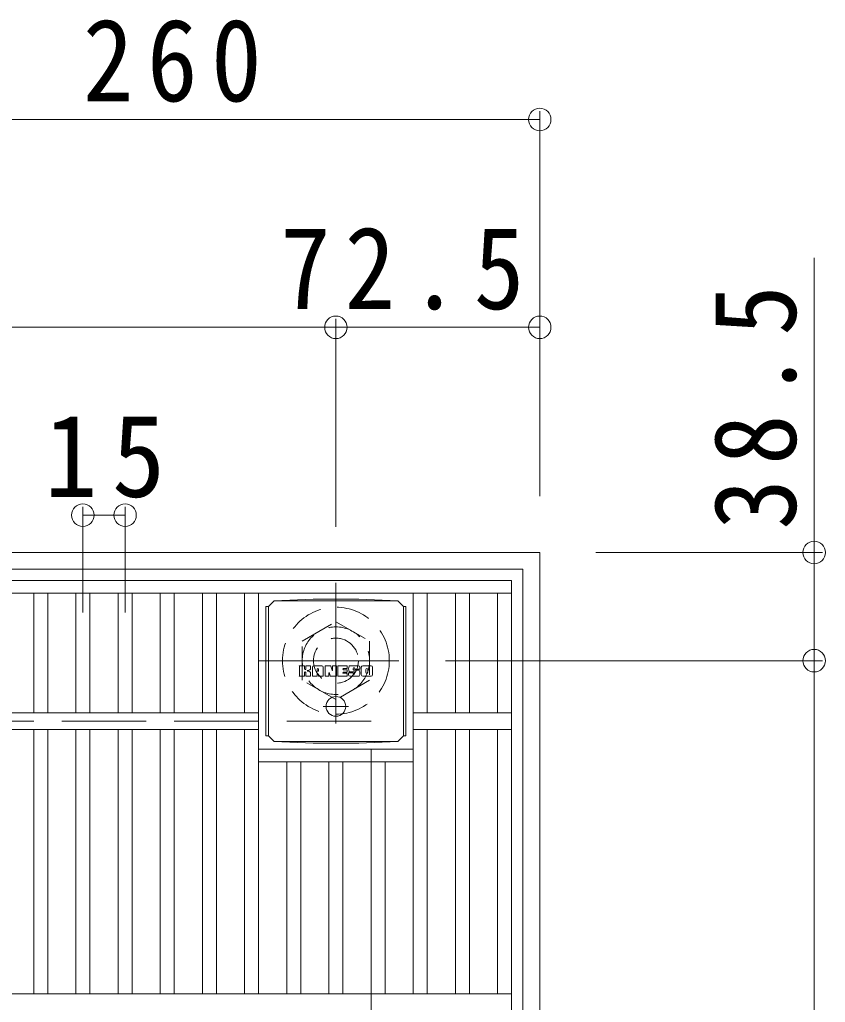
# Model space of a CAD drawing. Units: millimetres at full size, sheet at 1:10. Extents: x -1794 to 1830, y -1374 to 1335.
# Drawn here: x -830.4 to -543.8, y 985.7 to 1335.2 of the extents above; entities that cross this region are included whole.
import ezdxf

# ---------------------------------------------------------------- set-up
doc = ezdxf.new("R2010")
doc.units = ezdxf.units.MM
doc.header["$LTSCALE"] = 10
doc.header["$PDMODE"] = 32
doc.header["$PDSIZE"] = 8
for name, pattern in [('CHAIN1', [8, 5, -1, 1, -1]), ('DASHED1', [1.8, 1.2, -0.6]), ('DASHED3', [4, 3, -1])]:
    doc.linetypes.add(name, pattern=pattern)
for name, color, linetype, lineweight in [('C-1', 2, 'DASHED1', 9), ('C-2', 3, 'Continuous', 9), ('C-4', 7, 'Continuous', 9), ('C-9', 2, 'Continuous', 9), ('C-F', 7, 'Continuous', 9)]:
    doc.layers.add(name, color=color, linetype=linetype, lineweight=lineweight)
doc.styles.add('ＭＳ ゴシック', font='')
doc.styles.get('ＭＳ ゴシック').set_extended_font_data('MS Gothic')

msp = doc.modelspace()

# ---------------------------------------------------------------- linework, layer by layer
at = {"layer": 'C-1', "linetype": 'Continuous'}
for p, q in [((-1165.44, 1145.71), (-645.44, 1145.71)), ((-645.44, 625.71), (-645.44, 1145.71)), ((-1159.44, 1139.71), (-651.44, 1139.71)), ((-651.44, 631.71), (-651.44, 1139.71))]:
    msp.add_line(p, q, dxfattribs=at)
at = {"layer": 'C-1', "linetype": 'CHAIN1'}
for p, q in [((-717.94, 1134.85), (-717.94, 1079.57)), ((-745.58, 1107.21), (-690.31, 1107.21))]:
    msp.add_line(p, q, dxfattribs=at)
at = {"layer": 'C-1'}
for p, q in [((-729.94, 1114.14), (-717.94, 1121.07)), ((-717.94, 1121.07), (-705.94, 1114.14)), ((-729.94, 1100.28), (-729.94, 1114.14)), ((-705.94, 1114.14), (-705.94, 1100.28)), ((-717.94, 1093.35), (-729.94, 1100.28)), ((-705.94, 1100.28), (-717.94, 1093.35))]:
    msp.add_line(p, q, dxfattribs=at)
at = {"layer": 'C-1', "linetype": 'DASHED3'}
msp.add_lwpolyline([(-1105.44, 685.71), (-705.44, 685.71), (-705.44, 1085.71), (-1105.44, 1085.71)], close=True, dxfattribs=at)
at = {"layer": 'C-1'}
for radius in [19, 12, 8]:
    msp.add_circle((-717.94, 1107.21), radius, dxfattribs=at)
at = {"layer": 'C-2'}
for p, q in [((-1155.44, 1135.71), (-655.44, 1135.71)), ((-655.44, 635.71), (-655.44, 1135.71)), ((-1155.44, 1131.21), (-655.44, 1131.21)), ((-825.44, 1088.71), (-825.44, 1131.21)), ((-820.44, 1088.71), (-820.44, 1131.21)), ((-810.44, 1088.71), (-810.44, 1131.21)), ((-805.44, 1088.71), (-805.44, 1131.21)), ((-795.44, 1088.71), (-795.44, 1131.21)), ((-790.44, 1088.71), (-790.44, 1131.21)), ((-780.44, 1088.71), (-780.44, 1131.21)), ((-775.44, 1088.71), (-775.44, 1131.21)), ((-765.44, 1088.71), (-765.44, 1131.21)), ((-760.44, 1088.71), (-760.44, 1131.21)), ((-750.44, 1088.71), (-750.44, 1131.21)), ((-745.44, 988.71), (-745.44, 1131.21)), ((-690.44, 988.71), (-690.44, 1131.21)), ((-685.44, 1088.71), (-685.44, 1131.21)), ((-675.44, 1088.71), (-675.44, 1131.21)), ((-670.44, 1088.71), (-670.44, 1131.21)), ((-660.44, 1088.71), (-660.44, 1131.21)), ((-745.44, 1088.71), (-1065.44, 1088.71)), ((-655.44, 1088.71), (-690.44, 1088.71)), ((-745.44, 1082.71), (-1065.44, 1082.71)), ((-825.44, 988.71), (-825.44, 1082.71)), ((-820.44, 988.71), (-820.44, 1082.71)), ((-810.44, 988.71), (-810.44, 1082.71)), ((-805.44, 988.71), (-805.44, 1082.71)), ((-795.44, 988.71), (-795.44, 1082.71)), ((-790.44, 988.71), (-790.44, 1082.71)), ((-780.44, 988.71), (-780.44, 1082.71)), ((-775.44, 988.71), (-775.44, 1082.71)), ((-765.44, 988.71), (-765.44, 1082.71)), ((-760.44, 988.71), (-760.44, 1082.71)), ((-750.44, 988.71), (-750.44, 1082.71)), ((-655.44, 1082.71), (-690.44, 1082.71)), ((-685.44, 988.71), (-685.44, 1082.71)), ((-675.44, 988.71), (-675.44, 1082.71)), ((-670.44, 988.71), (-670.44, 1082.71)), ((-660.44, 988.71), (-660.44, 1082.71)), ((-745.44, 1075.71), (-690.44, 1075.71)), ((-745.44, 1071.21), (-690.44, 1071.21)), ((-735.44, 988.71), (-735.44, 1071.21)), ((-730.44, 988.71), (-730.44, 1071.21)), ((-720.44, 988.71), (-720.44, 1071.21)), ((-715.44, 988.71), (-715.44, 1071.21)), ((-705.44, 988.71), (-705.44, 1071.21)), ((-700.44, 988.71), (-700.44, 1071.21)), ((-655.44, 988.71), (-1155.44, 988.71))]:
    msp.add_line(p, q, dxfattribs=at)
at = {"layer": 'C-4'}
for p, q in [((-645.44, 1302.68), (-645.44, 1165.71)), ((-905.44, 1299.68), (-645.44, 1299.68)), ((-547.84, 1250.52), (-547.84, 1107.21)), ((-717.94, 1228.76), (-717.94, 1154.85)), ((-1092.94, 1225.76), (-717.94, 1225.76)), ((-717.94, 1225.76), (-645.44, 1225.76)), ((-807.94, 1161.97), (-807.94, 1124.34)), ((-792.94, 1161.97), (-792.94, 1124.34)), ((-807.94, 1158.97), (-792.94, 1158.97)), ((-544.84, 1145.71), (-625.44, 1145.71)), ((-544.84, 1107.21), (-678.94, 1107.21)), ((-547.84, 1107.21), (-547.84, 664.21))]:
    msp.add_line(p, q, dxfattribs=at)
for p in [(-645.44, 1299.68), (-717.94, 1225.76), (-645.44, 1225.76), (-807.94, 1158.97), (-792.94, 1158.97), (-547.84, 1145.71), (-547.84, 1107.21)]:
    msp.add_point(p, dxfattribs=at)
at = {"layer": 'C-9'}
for p, q in [((-726.05, 1129.09), (-739.94, 1128.46)), ((-726.05, 1129.09), (-709.83, 1129.09)), ((-709.83, 1129.09), (-695.94, 1128.46)), ((-742.82, 1126.46), (-741.94, 1126.46)), ((-742.82, 1126.46), (-742.82, 1080.46)), ((-741.94, 1126.46), (-739.94, 1128.46)), ((-741.94, 1080.46), (-741.94, 1126.46)), ((-739.94, 1128.46), (-695.94, 1128.46)), ((-693.94, 1126.46), (-695.94, 1128.46)), ((-693.06, 1126.46), (-693.94, 1126.46)), ((-693.94, 1080.46), (-693.94, 1126.46)), ((-693.06, 1126.46), (-693.06, 1080.46)), ((-742.82, 1080.46), (-741.94, 1080.46)), ((-741.94, 1080.46), (-739.94, 1078.46)), ((-693.94, 1080.46), (-695.94, 1078.46)), ((-693.06, 1080.46), (-693.94, 1080.46)), ((-726.05, 1077.83), (-739.94, 1078.46)), ((-739.94, 1078.46), (-695.94, 1078.46)), ((-726.05, 1077.83), (-709.83, 1077.83)), ((-709.83, 1077.83), (-695.94, 1078.46))]:
    msp.add_line(p, q, dxfattribs=at)
at = {"layer": 'C-9', "linetype": 'CHAIN1'}
for p, q in [((-717.94, 1094.65), (-717.94, 1087.27)), ((-713.44, 1090.96), (-722.44, 1090.96))]:
    msp.add_line(p, q, dxfattribs=at)
at = {"layer": 'C-9'}
msp.add_circle((-717.94, 1090.96), 3.5, dxfattribs=at)
at = {"layer": 'C-F'}
for p, q in [((-730.95, 1101.87), (-730.95, 1105.23)), ((-729.27, 1105.38), (-730.8, 1105.38)), ((-729.11, 1105.23), (-729.11, 1104.3)), ((-728.61, 1105.23), (-728.61, 1104.3)), ((-727.11, 1105.38), (-728.45, 1105.38)), ((-726.95, 1105.23), (-726.95, 1104.45)), ((-726.28, 1101.87), (-726.28, 1104.86)), ((-722.97, 1105.38), (-725.76, 1105.38)), ((-722.45, 1101.87), (-722.45, 1104.86)), ((-721.77, 1105.23), (-721.77, 1101.87)), ((-721.61, 1105.38), (-719.91, 1105.38)), ((-719.76, 1105.28), (-719.28, 1103.78)), ((-719.12, 1105.23), (-719.12, 1103.81)), ((-718.96, 1105.38), (-717.94, 1105.38)), ((-717.79, 1105.23), (-717.79, 1101.87)), ((-717.28, 1101.87), (-717.28, 1105.23)), ((-717.12, 1105.38), (-714.1, 1105.38)), ((-714.1, 1104.39), (-715.22, 1104.39)), ((-713.94, 1104.55), (-713.94, 1105.23)), ((-709.96, 1105.38), (-713.01, 1105.38)), ((-711.78, 1104.04), (-711.78, 1104.46)), ((-711.26, 1104.36), (-711.26, 1104.46)), ((-709.43, 1104.86), (-709.43, 1104.21)), ((-708.93, 1102.24), (-708.93, 1104.86)), ((-705.45, 1105.38), (-708.4, 1105.38)), ((-704.93, 1104.86), (-704.93, 1102.24)), ((-730.8, 1101.72), (-729.27, 1101.72)), ((-729.11, 1101.87), (-729.11, 1102.96)), ((-728.62, 1101.87), (-728.62, 1102.96)), ((-728.46, 1101.72), (-727.1, 1101.72)), ((-726.95, 1101.87), (-726.95, 1102.8)), ((-724.78, 1101.72), (-726.13, 1101.72)), ((-724.62, 1103.59), (-724.62, 1104.13)), ((-724.62, 1101.87), (-724.62, 1102.29)), ((-724.16, 1103.54), (-724.57, 1103.54)), ((-724.11, 1103.59), (-724.11, 1104.13)), ((-724.11, 1101.87), (-724.11, 1102.29)), ((-723.95, 1101.72), (-722.6, 1101.72)), ((-720.61, 1101.72), (-721.61, 1101.72)), ((-720.46, 1101.87), (-720.46, 1102.78)), ((-719.97, 1101.83), (-720.26, 1102.81)), ((-717.94, 1101.72), (-719.82, 1101.72)), ((-717.12, 1101.72), (-714.11, 1101.72)), ((-714.1, 1103.95), (-715.22, 1103.95)), ((-714.1, 1103.15), (-715.22, 1103.15)), ((-714.11, 1102.72), (-715.22, 1102.72)), ((-713.96, 1101.87), (-713.96, 1102.56)), ((-713.94, 1103.31), (-713.94, 1103.8)), ((-713.44, 1102.73), (-713.44, 1102.24)), ((-713.28, 1102.89), (-711.93, 1102.89)), ((-711.43, 1103.22), (-713.01, 1103.22)), ((-709.86, 1101.72), (-712.92, 1101.72)), ((-711.77, 1102.73), (-711.77, 1102.62)), ((-711.62, 1103.88), (-709.86, 1103.88)), ((-711.27, 1103.06), (-711.27, 1102.62)), ((-711.11, 1104.21), (-709.43, 1104.21)), ((-705.45, 1101.72), (-708.4, 1101.72)), ((-707.25, 1103.04), (-707.25, 1104.06)), ((-706.61, 1103.04), (-706.61, 1104.06))]:
    msp.add_line(p, q, dxfattribs=at)
for centre, radius, start, end in [((-730.8, 1105.23), 0.157, 90, 180), ((-729.27, 1105.23), 0.157, 0, 90), ((-728.86, 1104.3), 0.251, 180, 0), ((-728.45, 1105.23), 0.157, 90, 180), ((-727.47, 1104.45), 0.524, 299.4207, 0), ((-727.11, 1105.23), 0.157, 0, 90), ((-725.76, 1104.86), 0.524, 90, 180), ((-724.37, 1104.13), 0.255, 0, 180), ((-722.97, 1104.86), 0.524, 0, 90), ((-721.61, 1105.23), 0.157, 90, 180), ((-719.91, 1105.23), 0.157, 17.7564, 90), ((-718.96, 1105.23), 0.157, 90, 180), ((-717.94, 1105.23), 0.157, 0, 90), ((-717.12, 1105.23), 0.157, 90, 180), ((-715.22, 1104.17), 0.22, 90, 270), ((-714.1, 1105.23), 0.157, 0, 90), ((-714.1, 1104.55), 0.157, 270, 0), ((-711.06, 1104.3), 2.38, 157.1011, 202.8989), ((-713.01, 1105.12), 0.262, 90, 157.1011), ((-711.52, 1104.46), 0.259, 0, 180), ((-711.11, 1104.36), 0.157, 180, 270), ((-709.96, 1104.86), 0.524, 0, 90), ((-708.4, 1104.86), 0.524, 90, 180), ((-706.93, 1104.06), 0.321, 0, 180), ((-705.45, 1104.86), 0.524, 0, 90), ((-730.8, 1101.87), 0.157, 180, 270), ((-729.27, 1101.87), 0.157, 270, 0), ((-728.87, 1102.96), 0.249, 0, 180), ((-728.46, 1101.87), 0.157, 180, 270), ((-728.03, 1103.63), 0.088, 97.3317, 266.5718), ((-728.33, 1105.96), 2.27, 277.3317, 299.4207), ((-728.13, 1101.9), 1.64, 53.7199, 86.5718), ((-727.47, 1102.8), 0.524, 0, 53.7199), ((-727.1, 1101.87), 0.157, 270, 0), ((-726.13, 1101.87), 0.157, 180, 270), ((-724.78, 1101.87), 0.157, 270, 0), ((-724.57, 1103.59), 0.052, 180, 270), ((-724.37, 1102.29), 0.255, 0, 180), ((-724.16, 1103.59), 0.052, 270, 0), ((-723.95, 1101.87), 0.157, 180, 270), ((-722.6, 1101.87), 0.157, 270, 0), ((-721.61, 1101.87), 0.157, 180, 270), ((-720.61, 1101.87), 0.157, 270, 0), ((-720.36, 1102.78), 0.101, 16.4887, 180), ((-719.82, 1101.87), 0.157, 196.4888, 270), ((-719.2, 1103.81), 0.083, 197.7563, 0), ((-717.94, 1101.87), 0.157, 270, 0), ((-717.12, 1101.87), 0.157, 180, 270), ((-715.22, 1102.93), 0.214, 90, 270), ((-714.11, 1102.56), 0.157, 0, 90), ((-714.11, 1101.87), 0.157, 270, 0), ((-714.1, 1103.8), 0.157, 0, 90), ((-714.1, 1103.31), 0.157, 270, 0), ((-713.28, 1102.73), 0.157, 90, 180), ((-712.92, 1102.24), 0.524, 180, 270), ((-713.01, 1103.48), 0.262, 202.8989, 270), ((-711.93, 1102.73), 0.157, 0, 90), ((-711.62, 1104.04), 0.157, 180, 270), ((-711.52, 1102.62), 0.25, 180, 0), ((-711.43, 1103.06), 0.157, 0, 90), ((-709.86, 1103.62), 0.262, 22.908, 90), ((-709.86, 1101.98), 0.262, 270, 337.092), ((-711.81, 1102.8), 2.37, 337.092, 22.908), ((-708.4, 1102.24), 0.524, 180, 270), ((-706.93, 1103.04), 0.321, 180, 0), ((-705.45, 1102.24), 0.524, 270, 0)]:
    msp.add_arc(centre, radius, start, end, dxfattribs=at)

# ---------------------------------------------------------------- texts
at = {"layer": 'C-4', "color": 2, "char_height": 29.33, "attachment_point": 7, "style": 'ＭＳ ゴシック'}
for s, insert in [('\\T1.27;\\W0.9;260', (-807.94, 1305.68)), ('\\T1.28;\\W0.9;72.5', (-737.82, 1231.76)), ('\\T1.27;\\W0.95;15', (-821.69, 1164.97))]:
    msp.add_mtext(s, dxfattribs=dict(at, insert=insert))
at = {"layer": 'C-4', "color": 2, "insert": (-553.84, 1153.82), "char_height": 29.33, "attachment_point": 7, "rotation": 90, "style": 'ＭＳ ゴシック'}
msp.add_mtext('\\T1.28;\\W0.9;38.5', dxfattribs=at)

doc.saveas('drawing.dxf')
